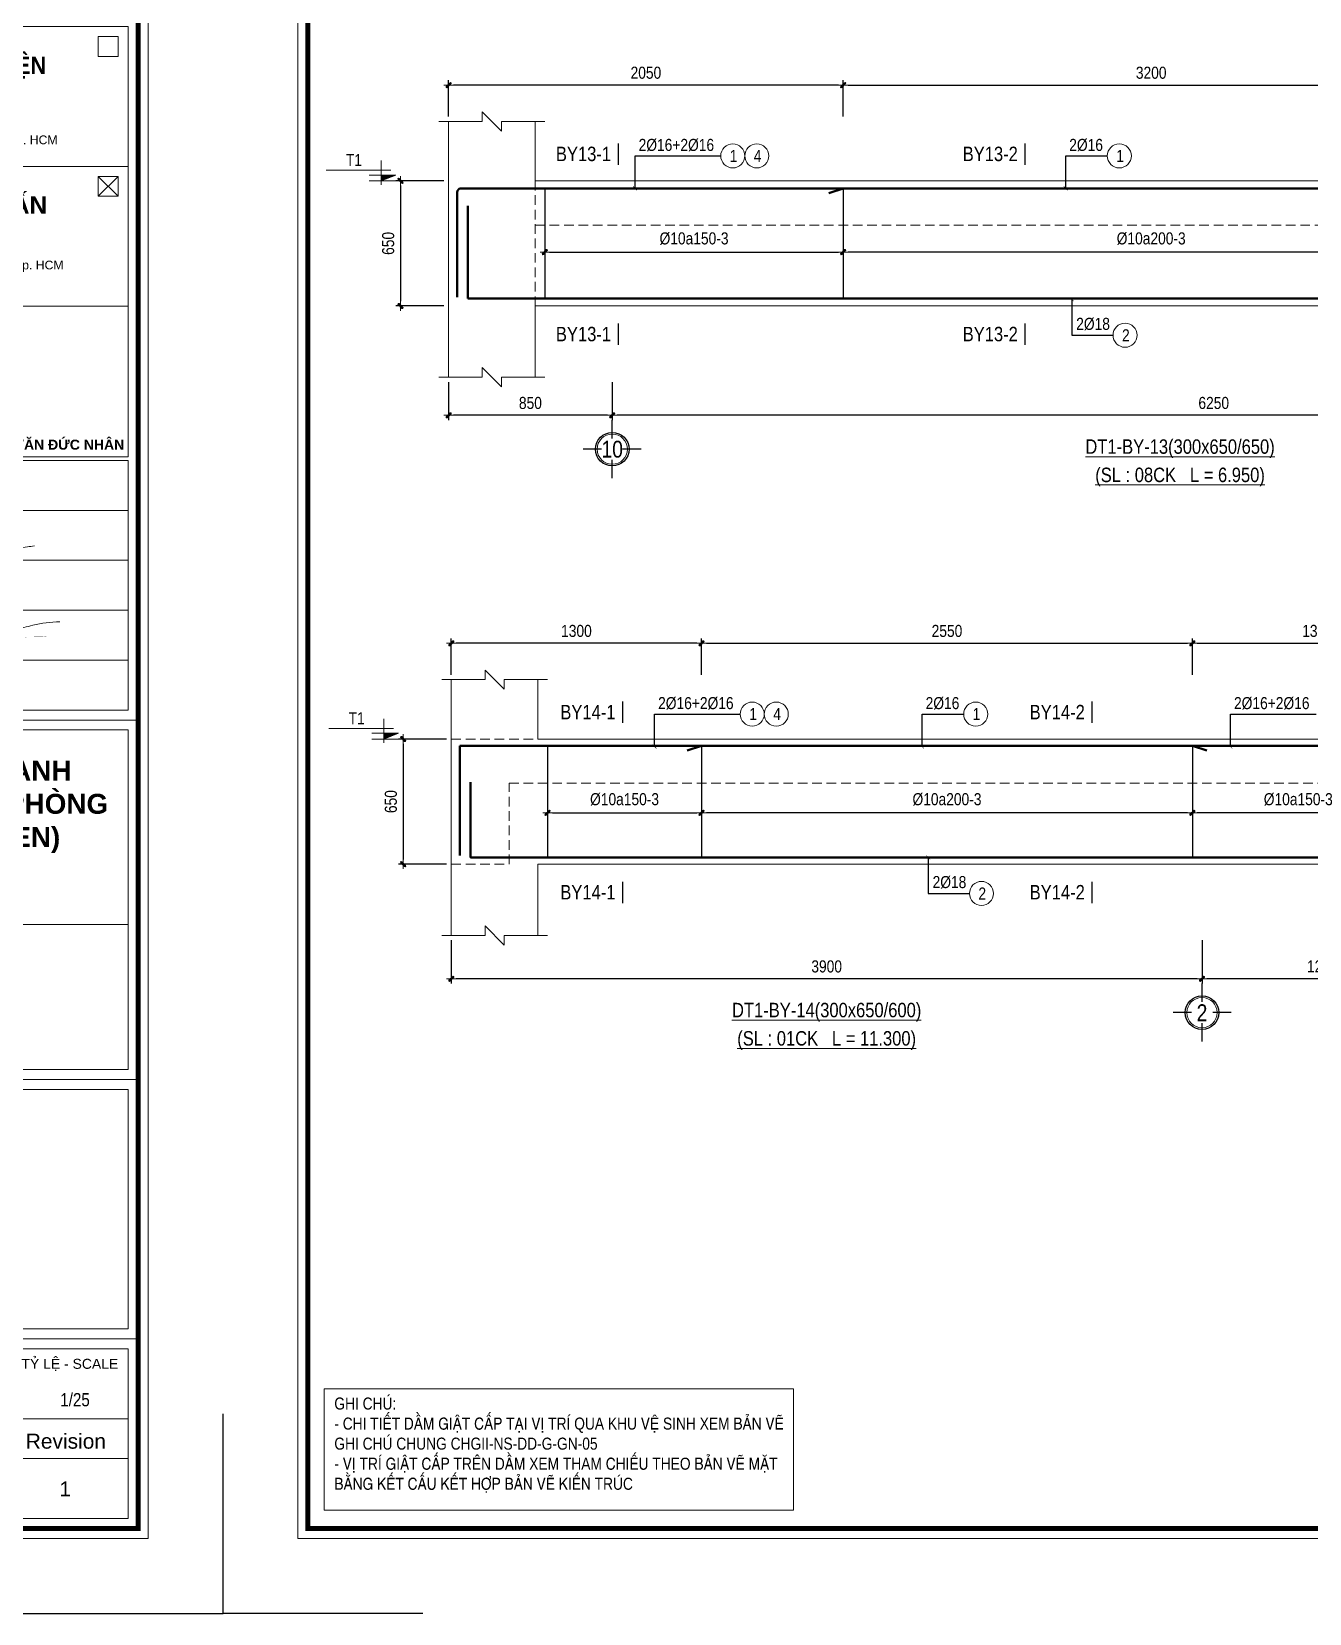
# Model space of a CAD drawing. Header units: millimetres. Extents: x 397144 to 8960116, y 345581 to 674207.
# Drawn here: x 4974462 to 4981100, y 625299 to 633515 of the extents above; entities that cross this region are included whole.
import ezdxf
from ezdxf.enums import TextEntityAlignment as Align
from ezdxf.xclip import XClip

# ---------------------------------------------------------------- set-up
doc = ezdxf.new("R2010")
doc.units = ezdxf.units.MM
doc.header["$XCLIPFRAME"] = 0
doc.header["$PDSIZE"] = -10
doc.linetypes.add('CENTER', pattern=[2, 1.25, -0.25, 0.25, -0.25])
doc.linetypes.add('HIDDEN', pattern=[0.375, 0.25, -0.125])
doc.layers.get('0').update_dxf_attribs({"linetype": 'CONTINUOUS'})
doc.layers.get('Defpoints').update_dxf_attribs({"color": 12, "linetype": 'CONTINUOUS'})
for name, color, linetype, lineweight in [('2', 2, 'CONTINUOUS', 20), ('CDAI', 8, 'CONTINUOUS', 30), ('CHG_XX_Khung ten$0$TEXT', 7, 'CONTINUOUS', 15), ('CHUNHO', 7, 'CENTER', 13), ('CTHEP', 2, 'CONTINUOUS', 50), ('DBAO', 3, 'CONTINUOUS', 20), ('DGIONG', 4, 'CONTINUOUS', 13), ('KTH', 150, 'CONTINUOUS', 5), ('Net khuat', 8, 'HIDDEN', 13), ('STICK', 1, 'CONTINUOUS', 9), ('TEXT', 7, 'CONTINUOUS', 15)]:
    doc.layers.add(name, color=color, linetype=linetype, lineweight=lineweight)
doc.layers.add('8', color=8, linetype='CONTINUOUS')
doc.layers.add('HATCH', color=7, linetype='CONTINUOUS', lineweight=5, true_color=0x2491ff)
doc.styles.add('CHG_XX_Khung ten$0$A1 BORDER$0$ARIAL', font='arial.ttf')
doc.styles.add('CHG_XX_Khung ten$0$A1 BORDER$0$Arial - Bold', font='arialbd.ttf', dxfattribs={"height": 2.5})
doc.styles.add('CHG_XX_Khung ten$0$arial', font='arial.ttf')
doc.styles.add('CHG_XX_Khung ten$0$Arial - Bold', font='arialbd.ttf')
doc.styles.add('HELVECONDENSE', font='VHELVCN_0.TTF')
doc.styles.add('Star-HelCon', font='VHELVCN_0.TTF')
doc.styles.add('TTP-HelCon', font='VHELVCN_0.TTF')
doc.styles.add('VNI-HELVE-CONDENSE', font='VHELVCN_0.TTF')
doc.dimstyles.new('kc-25', dxfattribs={"dimtxt": 62.5, "dimasz": 20, "dimexe": 20, "dimexo": 50, "dimgap": 25, "dimtad": 3, "dimdec": 0, "dimzin": 0, "dimdsep": 46, "dimtxsty": 'VNI-HELVE-CONDENSE', "dimblk": 'DIM', "dimcen": 2.5, "dimclrd": 256, "dimclre": 154, "dimclrt": 7, "dimaunit": 1, "dimadec": 0, "dimazin": 0, "dimtfac": 1, "dimtdec": 0, "dimtix": 1, "dimtmove": 0, "dimatfit": 3, "dimldrblk": 'DOT', "dimfxl": 1, "dimtolj": 1, "dimtzin": 0, "dimarcsym": 0})
doc.dimstyles.new('TTP-25', dxfattribs={"dimscale": 25, "dimtxt": 2.5, "dimasz": 1, "dimexe": 1, "dimexo": 1, "dimgap": 0.09, "dimtad": 0, "dimdec": 4, "dimrnd": 5, "dimzin": 9, "dimdsep": 46, "dimtxsty": 'TTP-HelCon', "dimblk": 'Stick1', "dimcen": 0.09, "dimdle": 1.5, "dimclrd": 256, "dimclre": 256, "dimclrt": 7, "dimadec": 0, "dimazin": 0, "dimtfac": 1, "dimtdec": 4, "dimtmove": 0, "dimatfit": 3, "dimldrblk": '_ArchTick1', "dimfxl": 1, "dimtvp": 1, "dimtolj": 1, "dimtzin": 0, "dimarcsym": 0})

# ---------------------------------------------------------------- blocks, each defined once
blk = doc.blocks.new('Stick1')
at = {"layer": 'STICK'}
h = blk.add_hatch(color=256, dxfattribs=at)
edge = h.paths.add_edge_path()
edge.add_line((0.3, 0.5), (-0.5, -0.3))
edge.add_arc((-0.4, -0.4), 0.141, 135, 315)
edge.add_line((-0.3, -0.5), (0.5, 0.3))
edge.add_arc((0.4, 0.4), 0.141, 315, 495)
blk.add_line((1, 0), (-1, 0), dxfattribs=at)
blk.add_lwpolyline([(0.3, 0.5), (-0.5, -0.3, 1), (-0.3, -0.5), (0.5, 0.3, 1), (0.3, 0.5, 1)], format="xyb", dxfattribs=at)
blk = doc.blocks.new('*D527')
at = {"layer": 'Defpoints', "color": 0, "transparency": 16777216}
for p in [(4976627.8, 633237.8), (4976627.8, 633048.8), (4978677.8, 633048.8)]:
    blk.add_point(p, dxfattribs=at)
at = {"layer": 'KTH', "lineweight": -2, "transparency": 16777216}
for p, q in [((4976627.8, 633073.8), (4976627.8, 633262.8)), ((4978652.8, 633237.8), (4976652.8, 633237.8)), ((4978677.8, 633073.8), (4978677.8, 633262.8))]:
    blk.add_line(p, q, dxfattribs=at)
at = {"layer": 'KTH', "lineweight": -2, "transparency": 16777216, "xscale": 25, "yscale": 25, "zscale": 25, "rotation": 180}
blk.add_blockref('Stick1', (4976627.8, 633237.8), dxfattribs=at)
at = {"layer": 'KTH', "lineweight": -2, "transparency": 16777216, "xscale": 25, "yscale": 25, "zscale": 25}
blk.add_blockref('Stick1', (4978677.8, 633237.8), dxfattribs=at)
at = {"layer": 'KTH', "color": 7, "transparency": 16777216, "insert": (4977652.8, 633301.6), "char_height": 62.5, "attachment_point": 5, "style": 'TTP-HelCon'}
blk.add_mtext('\\A1;2050', dxfattribs=at)
blk = doc.blocks.new('_ArchTick1')
at = {"color": 0, "const_width": 3.81}
blk.add_lwpolyline([(-12.7, -12.7), (12.7, 12.7)], dxfattribs=at)
blk = doc.blocks.new('DIM')
h = blk.add_hatch(color=1)
h.paths.add_polyline_path([(0.49, 0.29, 1), (0.29, 0.49), (-0.19, 0), (0.19, 0)])
h.paths.add_polyline_path([(0.19, 0), (-0.19, 0), (-0.49, -0.29, 1), (-0.29, -0.49)])
at = {"color": 9}
for p, q in [((-0.19, 0), (-1.5, 0)), ((0.19, 0), (1.5, 0))]:
    blk.add_line(p, q, dxfattribs=at)
at = {"color": 1}
for p, q in [((-0.49, -0.29), (0.29, 0.49)), ((-0.29, -0.49), (0.49, 0.29)), ((-0.19, 0), (0.19, 0))]:
    blk.add_line(p, q, dxfattribs=at)
blk.add_arc((-0.39, -0.39), 0.138, 135, 315, dxfattribs=at)
blk = doc.blocks.new('*D528')
at = {"layer": 'Defpoints', "color": 0, "transparency": 16777216}
for p in [(4976627.8, 632740.4), (4976377.8, 632090.4), (4976627.8, 632090.4)]:
    blk.add_point(p, dxfattribs=at)
at = {"layer": 'KTH', "lineweight": -2, "transparency": 16777216}
for p, q in [((4976602.8, 632740.4), (4976352.8, 632740.4)), ((4976377.8, 632715.4), (4976377.8, 632115.4)), ((4976602.8, 632090.4), (4976352.8, 632090.4))]:
    blk.add_line(p, q, dxfattribs=at)
at = {"layer": 'KTH', "lineweight": -2, "transparency": 16777216, "xscale": 25, "yscale": 25, "zscale": 25}
for p, rotation in [((4976377.8, 632740.4), 90), ((4976377.8, 632090.4), 270)]:
    blk.add_blockref('Stick1', p, dxfattribs=dict(at, rotation=rotation))
at = {"layer": 'KTH', "color": 7, "transparency": 16777216, "insert": (4976314, 632415.4), "char_height": 62.5, "attachment_point": 5, "rotation": 90, "style": 'TTP-HelCon'}
blk.add_mtext('\\A1;650', dxfattribs=at)
blk = doc.blocks.new('CODE')
at = {"layer": 'DBAO'}
for p, q in [((-62.5, -20), (-62.5, 105)), ((-62.5, 0), (-137.5, 30)), ((-137.5, 30), (0, 30)), ((-137.5, 0), (0, 0)), ((-112.5, 55), (223.6, 55))]:
    blk.add_line(p, q, dxfattribs=at)
at = {"layer": 'HATCH', "color": 1}
blk.add_solid([(-62.5, 0), (-137.5, 30), (-62.5, 30)], dxfattribs=at)
blk = doc.blocks.new('*D529')
at = {"layer": 'Defpoints', "color": 0, "transparency": 16777216}
for p in [(4977477.8, 631720.4), (4983727.8, 631720.4), (4977477.8, 631522.4)]:
    blk.add_point(p, dxfattribs=at)
at = {"layer": 'KTH', "lineweight": -2, "transparency": 16777216}
for p, q in [((4977477.8, 631695.4), (4977477.8, 631497.4)), ((4983727.8, 631695.4), (4983727.8, 631497.4)), ((4983702.8, 631522.4), (4977502.8, 631522.4))]:
    blk.add_line(p, q, dxfattribs=at)
at = {"layer": 'KTH', "lineweight": -2, "transparency": 16777216, "xscale": 25, "yscale": 25, "zscale": 25, "rotation": 180}
blk.add_blockref('Stick1', (4977477.8, 631522.4), dxfattribs=at)
at = {"layer": 'KTH', "lineweight": -2, "transparency": 16777216, "xscale": 25, "yscale": 25, "zscale": 25}
blk.add_blockref('Stick1', (4983727.8, 631522.4), dxfattribs=at)
at = {"layer": 'KTH', "color": 7, "transparency": 16777216, "insert": (4980602.8, 631586.2), "char_height": 62.5, "attachment_point": 5, "style": 'TTP-HelCon'}
blk.add_mtext('\\A1;6250', dxfattribs=at)
blk = doc.blocks.new('*D530')
at = {"layer": 'Defpoints', "color": 0, "transparency": 16777216}
for p in [(4981877.8, 633237.8), (4978677.8, 633048.8), (4981877.8, 633048.8)]:
    blk.add_point(p, dxfattribs=at)
at = {"layer": 'KTH', "lineweight": -2, "transparency": 16777216}
for p, q in [((4978677.8, 633073.8), (4978677.8, 633262.8)), ((4978702.8, 633237.8), (4981852.8, 633237.8)), ((4981877.8, 633073.8), (4981877.8, 633262.8))]:
    blk.add_line(p, q, dxfattribs=at)
at = {"layer": 'KTH', "lineweight": -2, "transparency": 16777216, "xscale": 25, "yscale": 25, "zscale": 25, "rotation": 180}
blk.add_blockref('Stick1', (4978677.8, 633237.8), dxfattribs=at)
at = {"layer": 'KTH', "lineweight": -2, "transparency": 16777216, "xscale": 25, "yscale": 25, "zscale": 25}
blk.add_blockref('Stick1', (4981877.8, 633237.8), dxfattribs=at)
at = {"layer": 'KTH', "color": 7, "transparency": 16777216, "insert": (4980277.8, 633301.6), "char_height": 62.5, "attachment_point": 5, "style": 'TTP-HelCon'}
blk.add_mtext('\\A1;3200', dxfattribs=at)
blk = doc.blocks.new('*D532')
at = {"layer": 'Defpoints', "color": 0, "transparency": 16777216}
for p in [(4977127.8, 632510.4), (4978677.8, 632510.4), (4978677.8, 632370.4)]:
    blk.add_point(p, dxfattribs=at)
at = {"layer": 'KTH', "lineweight": -2, "transparency": 16777216}
for p, q in [((4977127.8, 632485.4), (4977127.8, 632345.4)), ((4978677.8, 632485.4), (4978677.8, 632345.4)), ((4977152.8, 632370.4), (4978652.8, 632370.4))]:
    blk.add_line(p, q, dxfattribs=at)
at = {"layer": 'KTH', "lineweight": -2, "transparency": 16777216, "xscale": 25, "yscale": 25, "zscale": 25, "rotation": 180}
blk.add_blockref('Stick1', (4977127.8, 632370.4), dxfattribs=at)
at = {"layer": 'KTH', "lineweight": -2, "transparency": 16777216, "xscale": 25, "yscale": 25, "zscale": 25}
blk.add_blockref('Stick1', (4978677.8, 632370.4), dxfattribs=at)
at = {"layer": 'KTH', "color": 7, "transparency": 16777216, "insert": (4977902.8, 632440.3), "char_height": 62.5, "attachment_point": 5, "style": 'TTP-HelCon'}
blk.add_mtext('\\A1;Þ10a150-3', dxfattribs=at)
blk = doc.blocks.new('*D533')
at = {"layer": 'Defpoints', "color": 0, "transparency": 16777216}
for p in [(4978677.8, 632510.4), (4981877.8, 632510.4), (4978677.8, 632370.4)]:
    blk.add_point(p, dxfattribs=at)
at = {"layer": 'KTH', "lineweight": -2, "transparency": 16777216}
for p, q in [((4978677.8, 632485.4), (4978677.8, 632345.4)), ((4981877.8, 632485.4), (4981877.8, 632345.4)), ((4981852.8, 632370.4), (4978702.8, 632370.4))]:
    blk.add_line(p, q, dxfattribs=at)
at = {"layer": 'KTH', "lineweight": -2, "transparency": 16777216, "xscale": 25, "yscale": 25, "zscale": 25, "rotation": 180}
blk.add_blockref('Stick1', (4978677.8, 632370.4), dxfattribs=at)
at = {"layer": 'KTH', "lineweight": -2, "transparency": 16777216, "xscale": 25, "yscale": 25, "zscale": 25}
blk.add_blockref('Stick1', (4981877.8, 632370.4), dxfattribs=at)
at = {"layer": 'KTH', "color": 7, "transparency": 16777216, "insert": (4980277.8, 632440.3), "char_height": 62.5, "attachment_point": 5, "style": 'TTP-HelCon'}
blk.add_mtext('\\A1;Þ10a200-3', dxfattribs=at)
blk = doc.blocks.new('*D545')
at = {"layer": 'Defpoints', "color": 0, "transparency": 16777216}
for p in [(4976627.8, 631720.4), (4977477.8, 631720.4), (4976627.8, 631522.4)]:
    blk.add_point(p, dxfattribs=at)
at = {"layer": 'KTH', "lineweight": -2, "transparency": 16777216}
for p, q in [((4976627.8, 631695.4), (4976627.8, 631497.4)), ((4977477.8, 631695.4), (4977477.8, 631497.4)), ((4977452.8, 631522.4), (4976652.8, 631522.4))]:
    blk.add_line(p, q, dxfattribs=at)
at = {"layer": 'KTH', "lineweight": -2, "transparency": 16777216, "xscale": 25, "yscale": 25, "zscale": 25, "rotation": 180}
blk.add_blockref('Stick1', (4976627.8, 631522.4), dxfattribs=at)
at = {"layer": 'KTH', "lineweight": -2, "transparency": 16777216, "xscale": 25, "yscale": 25, "zscale": 25}
blk.add_blockref('Stick1', (4977477.8, 631522.4), dxfattribs=at)
at = {"layer": 'KTH', "color": 7, "transparency": 16777216, "insert": (4977052.8, 631586.2), "char_height": 62.5, "attachment_point": 5, "style": 'TTP-HelCon'}
blk.add_mtext('\\A1;850', dxfattribs=at)
blk = doc.blocks.new('dau truc')
blk.add_circle((0, 0), 180)
at = {"layer": '8'}
for p, q in [((0, 127), (0, 345)), ((-127, 0), (-345, 0)), ((345, 0), (127, 0)), ((0, -345), (0, -127))]:
    blk.add_line(p, q, dxfattribs=at)
blk.add_circle((0, 0), 200, dxfattribs=at)
at = {"layer": 'TEXT', "style": 'HELVECONDENSE'}
blk.add_attdef('A', text='', height=233, dxfattribs=at).set_placement((0, 0), align=Align.MIDDLE)
blk = doc.blocks.new('*D546')
at = {"layer": 'Defpoints', "color": 0, "transparency": 16777216}
for p in [(4976641.9, 629840.8), (4976391.9, 629190.8), (4976641.9, 629190.8)]:
    blk.add_point(p, dxfattribs=at)
at = {"layer": 'KTH', "lineweight": -2, "transparency": 16777216}
for p, q in [((4976616.9, 629840.8), (4976366.9, 629840.8)), ((4976391.9, 629815.8), (4976391.9, 629215.8)), ((4976616.9, 629190.8), (4976366.9, 629190.8))]:
    blk.add_line(p, q, dxfattribs=at)
at = {"layer": 'KTH', "lineweight": -2, "transparency": 16777216, "xscale": 25, "yscale": 25, "zscale": 25}
for p, rotation in [((4976391.9, 629840.8), 90), ((4976391.9, 629190.8), 270)]:
    blk.add_blockref('Stick1', p, dxfattribs=dict(at, rotation=rotation))
at = {"layer": 'KTH', "color": 7, "transparency": 16777216, "insert": (4976328, 629515.8), "char_height": 62.5, "attachment_point": 5, "rotation": 90, "style": 'TTP-HelCon'}
blk.add_mtext('\\A1;650', dxfattribs=at)
blk = doc.blocks.new('*D547')
at = {"layer": 'Defpoints', "color": 0, "transparency": 16777216}
for p in [(4977141.9, 629611.8), (4977941.9, 629611.8), (4977941.9, 629457.3)]:
    blk.add_point(p, dxfattribs=at)
at = {"layer": 'KTH', "lineweight": -2, "transparency": 16777216}
for p, q in [((4977141.9, 629586.8), (4977141.9, 629432.3)), ((4977941.9, 629586.8), (4977941.9, 629432.3)), ((4977166.9, 629457.3), (4977916.9, 629457.3))]:
    blk.add_line(p, q, dxfattribs=at)
at = {"layer": 'KTH', "lineweight": -2, "transparency": 16777216, "xscale": 25, "yscale": 25, "zscale": 25, "rotation": 180}
blk.add_blockref('Stick1', (4977141.9, 629457.3), dxfattribs=at)
at = {"layer": 'KTH', "lineweight": -2, "transparency": 16777216, "xscale": 25, "yscale": 25, "zscale": 25}
blk.add_blockref('Stick1', (4977941.9, 629457.3), dxfattribs=at)
at = {"layer": 'KTH', "color": 7, "transparency": 16777216, "insert": (4977541.9, 629527.2), "char_height": 62.5, "attachment_point": 5, "style": 'TTP-HelCon'}
blk.add_mtext('\\A1;Þ10a150-3', dxfattribs=at)
blk = doc.blocks.new('*D548')
at = {"layer": 'Defpoints', "color": 0, "transparency": 16777216}
for p in [(4976641.9, 630338.2), (4976641.9, 630149.2), (4977941.9, 630149.2)]:
    blk.add_point(p, dxfattribs=at)
at = {"layer": 'KTH', "lineweight": -2, "transparency": 16777216}
for p, q in [((4976641.9, 630174.2), (4976641.9, 630363.2)), ((4977941.9, 630174.2), (4977941.9, 630363.2)), ((4977916.9, 630338.2), (4976666.9, 630338.2))]:
    blk.add_line(p, q, dxfattribs=at)
at = {"layer": 'KTH', "lineweight": -2, "transparency": 16777216, "xscale": 25, "yscale": 25, "zscale": 25, "rotation": 180}
blk.add_blockref('Stick1', (4976641.9, 630338.2), dxfattribs=at)
at = {"layer": 'KTH', "lineweight": -2, "transparency": 16777216, "xscale": 25, "yscale": 25, "zscale": 25}
blk.add_blockref('Stick1', (4977941.9, 630338.2), dxfattribs=at)
at = {"layer": 'KTH', "color": 7, "transparency": 16777216, "insert": (4977291.9, 630402), "char_height": 62.5, "attachment_point": 5, "style": 'TTP-HelCon'}
blk.add_mtext('\\A1;1300', dxfattribs=at)
blk = doc.blocks.new('*D549')
at = {"layer": 'Defpoints', "color": 0, "transparency": 16777216}
for p in [(4980491.9, 630338.2), (4977941.9, 630149.2), (4980491.9, 630174.2)]:
    blk.add_point(p, dxfattribs=at)
at = {"layer": 'KTH', "lineweight": -2, "transparency": 16777216}
for p, q in [((4977941.9, 630174.2), (4977941.9, 630363.2)), ((4980491.9, 630199.2), (4980491.9, 630363.2)), ((4977966.9, 630338.2), (4980466.9, 630338.2))]:
    blk.add_line(p, q, dxfattribs=at)
at = {"layer": 'KTH', "lineweight": -2, "transparency": 16777216, "xscale": 25, "yscale": 25, "zscale": 25, "rotation": 180}
blk.add_blockref('Stick1', (4977941.9, 630338.2), dxfattribs=at)
at = {"layer": 'KTH', "lineweight": -2, "transparency": 16777216, "xscale": 25, "yscale": 25, "zscale": 25}
blk.add_blockref('Stick1', (4980491.9, 630338.2), dxfattribs=at)
at = {"layer": 'KTH', "color": 7, "transparency": 16777216, "insert": (4979216.9, 630402), "char_height": 62.5, "attachment_point": 5, "style": 'TTP-HelCon'}
blk.add_mtext('\\A1;2550', dxfattribs=at)
blk = doc.blocks.new('*D551')
at = {"layer": 'Defpoints', "color": 0, "transparency": 16777216}
for p in [(4980541.9, 628820.8), (4981791.9, 628820.8), (4980541.9, 628595.5)]:
    blk.add_point(p, dxfattribs=at)
at = {"layer": 'KTH', "lineweight": -2, "transparency": 16777216}
for p, q in [((4980541.9, 628795.8), (4980541.9, 628570.5)), ((4981791.9, 628795.8), (4981791.9, 628570.5)), ((4981766.9, 628595.5), (4980566.9, 628595.5))]:
    blk.add_line(p, q, dxfattribs=at)
at = {"layer": 'KTH', "lineweight": -2, "transparency": 16777216, "xscale": 25, "yscale": 25, "zscale": 25, "rotation": 180}
blk.add_blockref('Stick1', (4980541.9, 628595.5), dxfattribs=at)
at = {"layer": 'KTH', "lineweight": -2, "transparency": 16777216, "xscale": 25, "yscale": 25, "zscale": 25}
blk.add_blockref('Stick1', (4981791.9, 628595.5), dxfattribs=at)
at = {"layer": 'KTH', "color": 7, "transparency": 16777216, "insert": (4981166.9, 628659.3), "char_height": 62.5, "attachment_point": 5, "style": 'TTP-HelCon'}
blk.add_mtext('\\A1;1250', dxfattribs=at)
blk = doc.blocks.new('*D553')
at = {"layer": 'Defpoints', "color": 0, "transparency": 16777216}
for p in [(4977941.9, 629611.8), (4980491.9, 629611.8), (4977941.9, 629457.3)]:
    blk.add_point(p, dxfattribs=at)
at = {"layer": 'KTH', "lineweight": -2, "transparency": 16777216}
for p, q in [((4977941.9, 629586.8), (4977941.9, 629432.3)), ((4980491.9, 629586.8), (4980491.9, 629432.3)), ((4980466.9, 629457.3), (4977966.9, 629457.3))]:
    blk.add_line(p, q, dxfattribs=at)
at = {"layer": 'KTH', "lineweight": -2, "transparency": 16777216, "xscale": 25, "yscale": 25, "zscale": 25, "rotation": 180}
blk.add_blockref('Stick1', (4977941.9, 629457.3), dxfattribs=at)
at = {"layer": 'KTH', "lineweight": -2, "transparency": 16777216, "xscale": 25, "yscale": 25, "zscale": 25}
blk.add_blockref('Stick1', (4980491.9, 629457.3), dxfattribs=at)
at = {"layer": 'KTH', "color": 7, "transparency": 16777216, "insert": (4979216.9, 629527.2), "char_height": 62.5, "attachment_point": 5, "style": 'TTP-HelCon'}
blk.add_mtext('\\A1;Þ10a200-3', dxfattribs=at)
blk = doc.blocks.new('*D555')
at = {"layer": 'Defpoints', "color": 0, "transparency": 16777216}
for p in [(4976641.9, 628820.8), (4980541.9, 628820.8), (4976641.9, 628595.5)]:
    blk.add_point(p, dxfattribs=at)
at = {"layer": 'KTH', "lineweight": -2, "transparency": 16777216}
for p, q in [((4976641.9, 628795.8), (4976641.9, 628570.5)), ((4980541.9, 628795.8), (4980541.9, 628570.5)), ((4980516.9, 628595.5), (4976666.9, 628595.5))]:
    blk.add_line(p, q, dxfattribs=at)
at = {"layer": 'KTH', "lineweight": -2, "transparency": 16777216, "xscale": 25, "yscale": 25, "zscale": 25, "rotation": 180}
blk.add_blockref('Stick1', (4976641.9, 628595.5), dxfattribs=at)
at = {"layer": 'KTH', "lineweight": -2, "transparency": 16777216, "xscale": 25, "yscale": 25, "zscale": 25}
blk.add_blockref('Stick1', (4980541.9, 628595.5), dxfattribs=at)
at = {"layer": 'KTH', "color": 7, "transparency": 16777216, "insert": (4978591.9, 628659.3), "char_height": 62.5, "attachment_point": 5, "style": 'TTP-HelCon'}
blk.add_mtext('\\A1;3900', dxfattribs=at)
blk = doc.blocks.new('CHG_XX_Khung ten')
for p, q in [((816, 283.93), (820, 287.93)), ((820, 283.93), (816, 287.93)), ((687, 179), (824, 179)), ((687, 107), (824, 107)), ((687, 55), (824, 55))]:
    blk.add_line(p, q)
at = {"linetype": 'Continuous'}
blk.add_line((689, 39), (822, 39), dxfattribs=at)
for points in [[(15, 579), (826, 579), (826, 15), (15, 15)], [(816, 311.93), (820, 311.93), (820, 315.93), (816, 315.93)], [(816, 283.93), (820, 283.93), (820, 287.93), (816, 287.93)]]:
    blk.add_lwpolyline(points, close=True)
at = {"color": 4, "linetype": 'Continuous', "const_width": 1}
blk.add_lwpolyline([(17, 577), (824, 577), (824, 17), (17, 17)], close=True, dxfattribs=at)
at = {"linetype": 'Continuous'}
for points in [[(689, 317.93), (822, 317.93), (822, 289.93), (689, 289.93)], [(689, 289.93), (822, 289.93), (822, 261.93), (689, 261.93)], [(689, 177), (822, 177), (822, 138), (689, 138)], [(689, 109), (822, 109), (822, 138), (689, 138)], [(689, 105), (822, 105), (822, 57), (689, 57)], [(689, 53), (822, 53), (822, 31), (689, 31)], [(822, 19), (689, 19), (689, 31), (822, 31)]]:
    blk.add_lwpolyline(points, close=True, dxfattribs=at)
at = {"color": 9, "linetype": 'Continuous'}
for points in [[(689, 261.93), (822, 261.93), (822, 231.73), (689, 231.73)], [(822, 221), (689, 221), (689, 231), (822, 231)], [(822, 211), (689, 211), (689, 221), (822, 221)], [(822, 201), (689, 201), (689, 211), (822, 211)], [(822, 191), (689, 191), (689, 201), (822, 201)], [(822, 181), (689, 181), (689, 191), (822, 191)]]:
    blk.add_lwpolyline(points, close=True, dxfattribs=at)
blk.add_lwpolyline([(822, 211), (689, 211), (822, 211)], dxfattribs=at)
at = {"layer": 'CHG_XX_Khung ten$0$TEXT', "color": 1, "const_width": 0.0121}
blk.add_lwpolyline([(806.31, 195.73, -0.026807), (805.12, 195.66, 0.027369), (800.25, 195.52, 0.022423), (795.26, 194.89, 0.038275), (791.04, 194.04, 0.053272), (785.95, 192.37, 0.118692), (783.44, 190.96)], format="xyb", dxfattribs=at)
at = {"layer": 'CHG_XX_Khung ten$0$TEXT', "color": 1}
for centre, radius, start, end in [((793.37, 230.45), 33.81, 280.1185, 286.3373), ((808.51, 174.85), 23.83, 90.5448, 103.6788)]:
    blk.add_arc(centre, radius, start, end, dxfattribs=at)
blk.add_spline([(786.22, 211.12), (786.28, 210.87), (786.71, 210.78), (801.78, 213.69), (803.18, 213.88)], degree=3, dxfattribs=at)
at = {"layer": 'Defpoints', "color": 1, "ltscale": 2}
for points in [[(40.06, 0), (0, 0), (0, 40)], [(800.94, 0), (841, 0), (841, 40)]]:
    blk.add_lwpolyline(points, dxfattribs=at)
for s, height, style, p in [('LÊ VĂN ĐỨC NHÂN', 2.0073, 'CHG_XX_Khung ten$0$Arial - Bold', (821.19, 234.17)), ('TỶ LỆ - SCALE', 2, 'CHG_XX_Khung ten$0$A1 BORDER$0$ARIAL', (820, 50))]:
    blk.add_text(s, height=height, dxfattribs=dict(style=style)).set_placement(p, align=Align.MIDDLE_RIGHT)
for s, style, p in [('Revision', 'CHG_XX_Khung ten$0$A1 BORDER$0$ARIAL', (809.5, 34.5)), ('1', 'CHG_XX_Khung ten$0$arial', (809.36, 24.93))]:
    blk.add_text(s, height=3, dxfattribs=dict(style=style)).set_placement(p, align=Align.MIDDLE_CENTER)
at = {"ltscale": 10}
for s, insert, char_height, width, attachment_point, style in [('{\\W0.9;CÔNG TY TNHH TVTK CƠ ĐIỆN \\PĐỒNG TÂM}', (739.49, 311.93), 3.5, 76.248, 1, 'CHG_XX_Khung ten$0$A1 BORDER$0$Arial - Bold'), ('\\pt8.75;Địa chỉ: 168 Xô Viết Nghệ Tĩnh, P.21, Q. Bình Thạnh, Tp. HCM \\P\\ptz;Tel: (084.28) 3898 0958', (739.49, 290.93), 1.75, 83.001, 7, 'CHG_XX_Khung ten$0$A1 BORDER$0$ARIAL'), ('CÔNG TY CỔ PHẦN TƯ VẤN \\PXÂY DỰNG NGÔI SAO', (739.49, 283.93), 3.5, 76.248, 1, 'CHG_XX_Khung ten$0$A1 BORDER$0$Arial - Bold'), ('Địa chỉ: 34 Hoàng Quốc Việt, Phường 4, Q. Tân Bình,  Tp. HCM\\PTel: +08-39163980 - Fax : +08-39163980 \\PEmail:  ctyngoisao@gmail.com', (739.49, 262.93), 1.75, 83.001, 7, 'CHG_XX_Khung ten$0$A1 BORDER$0$ARIAL')]:
    blk.add_mtext(s, dxfattribs=dict(at, insert=insert, char_height=char_height, width=width, attachment_point=attachment_point, style=style))
at = {"insert": (755.4, 170.88), "char_height": 4, "width": 159.8745, "attachment_point": 2, "style": 'CHG_XX_Khung ten$0$A1 BORDER$0$Arial - Bold'}
blk.add_mtext('DỰ ÁN ĐẦU TƯ XÂY DỰNG KINH DOANH\\PKHU CHUNG CƯ - THƯƠNG MẠI - VĂN PHÒNG\\P(KHU PHỨC HỢP CÔNG HÒA GARDEN)', dxfattribs=at)
blk = doc.blocks.new('MC')
at = {"layer": 'CTHEP', "const_width": 10}
blk.add_lwpolyline([(0, 150), (0, 0)], dxfattribs=at)
at = {"layer": 'TEXT', "style": 'TTP-HelCon'}
blk.add_attdef('A', text='', height=100, dxfattribs=at).set_placement((-50, 26), align=Align.RIGHT)
blk = doc.blocks.new('*D1033')
at = {"layer": 'Defpoints', "color": 0, "transparency": 16777216}
for p in [(4980491.9, 629611.8), (4981591.9, 629611.8), (4980491.9, 629457.3)]:
    blk.add_point(p, dxfattribs=at)
at = {"layer": 'KTH', "lineweight": -2, "transparency": 16777216}
for p, q in [((4980491.9, 629586.8), (4980491.9, 629432.3)), ((4981591.9, 629586.8), (4981591.9, 629432.3)), ((4981566.9, 629457.3), (4980516.9, 629457.3))]:
    blk.add_line(p, q, dxfattribs=at)
at = {"layer": 'KTH', "lineweight": -2, "transparency": 16777216, "xscale": 25, "yscale": 25, "zscale": 25, "rotation": 180}
blk.add_blockref('Stick1', (4980491.9, 629457.3), dxfattribs=at)
at = {"layer": 'KTH', "lineweight": -2, "transparency": 16777216, "xscale": 25, "yscale": 25, "zscale": 25}
blk.add_blockref('Stick1', (4981591.9, 629457.3), dxfattribs=at)
at = {"layer": 'KTH', "color": 7, "transparency": 16777216, "insert": (4981041.9, 629527.2), "char_height": 62.5, "attachment_point": 5, "style": 'TTP-HelCon'}
blk.add_mtext('\\A1;Þ10a150-3', dxfattribs=at)
blk = doc.blocks.new('*D1034')
at = {"layer": 'Defpoints', "color": 0, "transparency": 16777216}
for p in [(4981791.9, 630338.2), (4980491.9, 630149.2), (4981791.9, 630149.2)]:
    blk.add_point(p, dxfattribs=at)
at = {"layer": 'KTH', "lineweight": -2, "transparency": 16777216}
for p, q in [((4980491.9, 630174.2), (4980491.9, 630363.2)), ((4981791.9, 630174.2), (4981791.9, 630363.2)), ((4980516.9, 630338.2), (4981766.9, 630338.2))]:
    blk.add_line(p, q, dxfattribs=at)
at = {"layer": 'KTH', "lineweight": -2, "transparency": 16777216, "xscale": 25, "yscale": 25, "zscale": 25, "rotation": 180}
blk.add_blockref('Stick1', (4980491.9, 630338.2), dxfattribs=at)
at = {"layer": 'KTH', "lineweight": -2, "transparency": 16777216, "xscale": 25, "yscale": 25, "zscale": 25}
blk.add_blockref('Stick1', (4981791.9, 630338.2), dxfattribs=at)
at = {"layer": 'KTH', "color": 7, "transparency": 16777216, "insert": (4981141.9, 630402), "char_height": 62.5, "attachment_point": 5, "style": 'TTP-HelCon'}
blk.add_mtext('\\A1;1300', dxfattribs=at)
blk = doc.blocks.new('BY-18')
at = {"layer": 'CTHEP'}
blk.add_line((5138019.31863, 546695.82682), (5214372.22878, 546695.77869), dxfattribs=at)
for points in [[(5214555.59356, 546376.57918), (5214555.59356, 547004.7664), (5137865.59357, 547004.84194)], [(5153373.34267, 546382.82784), (5162804.59965, 546382.82083), (5163384.46139, 546382.81892), (5170035.59357, 546382.79064), (5170609.63908, 546382.78875), (5214493.76072, 546382.7666), (5214493.76072, 546905.64212)]]:
    blk.add_lwpolyline(points, dxfattribs=at)
at = {"layer": 'DBAO'}
blk.add_lwpolyline([(5214185.59439, 547367.8332), (5214185.594, 547043.7211), (5170183.49982, 547043.76555)], dxfattribs=at)
at = {"layer": 'Net khuat', "ltscale": 200}
blk.add_lwpolyline([(5137835.59357, 546343.84194), (5137835.59357, 546343.84194), (5138435.59357, 546343.84194), (5138435.59357, 546813.84194), (5214585.59357, 546813.84194)], dxfattribs=at)
blk = doc.blocks.new('GHICHU11')
at = {"layer": 'KTH'}
blk.add_lwpolyline([(0, 628.9), (2438.7, 628.9), (2438.7, 0), (0, 0)], close=True, dxfattribs=at)
at = {"layer": 'TEXT', "ltscale": 0.8, "insert": (53, 584.6), "char_height": 62.5, "width": 2404.343, "attachment_point": 1, "style": 'TTP-HelCon'}
blk.add_mtext('GHI CHUÙ:\\P- CHI TIEÁT DAÀM GIAÄT CAÁP TAÏI VÒ TRÍ QUA KHU VEÄ SINH XEM BAÛN VEÕ GHI CHUÙ CHUNG CHGII-NS-DD-G-GN-05\\P- VÒ TRÍ GIAÄT CAÁP TREÂN DAÀM XEM THAM CHIEÁU THEO BAÛN VEÕ MAËT BAÈNG KEÁT CAÁU KEÁT HÔÏP BAÛN VEÕ KIEÁN TRUÙC  ', dxfattribs=at)

msp = doc.modelspace()

# ---------------------------------------------------------------- linework, layer by layer
at = {"layer": 'CDAI', "ltscale": 52.5}
for p, q in [((4977127.81208, 632705.37649), (4977127.81208, 632125.37649)), ((4978677.81208, 632705.37649), (4978677.81208, 632125.37649)), ((4977141.86784, 629805.8192), (4977141.86784, 629225.8192)), ((4977941.86784, 629805.8192), (4977941.86784, 629225.8192)), ((4980491.86783, 629805.8192), (4980491.86783, 629225.8192))]:
    msp.add_line(p, q, dxfattribs=at)
at = {"layer": 'CTHEP'}
for p, q in [((4978677.81208, 632701.37649), (4978602.81208, 632676.37649)), ((4976727.81208, 632129.37649), (4976727.81208, 632611.19785)), ((4987891.86783, 629805.8192), (4976686.86784, 629805.8192)), ((4976686.86784, 629805.8192), (4976686.86784, 629236.21082)), ((4977866.86784, 629780.8192), (4977941.86784, 629805.8192)), ((4980566.86783, 629780.8192), (4980491.86783, 629805.8192))]:
    msp.add_line(p, q, dxfattribs=at)
msp.add_lwpolyline([(4976672.81208, 632135.43184), (4976672.81208, 632681.37649, -0.414213562), (4976692.81208, 632701.37649), (4983857.81208, 632701.37649, -0.414213562), (4983877.81208, 632681.37649), (4983877.81208, 632122.4533)], format="xyb", dxfattribs=at)
for points in [[(4976727.81208, 632129.37649), (4983827.81208, 632129.37649), (4983827.81208, 632547.83897)], [(4976741.86784, 629616.02549), (4976741.86784, 629225.8192), (4987841.86783, 629225.8192)]]:
    msp.add_lwpolyline(points, dxfattribs=at)
at = {"layer": 'DBAO'}
for points in [[(4976627.81208, 633048.77083), (4976627.81208, 632740.37649), (4976627.81208, 632740.37649), (4976627.81208, 632090.37649), (4976627.81208, 632090.37649), (4976627.81208, 631720.37649)], [(4977077.81208, 633048.77083), (4977077.81208, 632740.37649), (4983477.81208, 632740.37649), (4983477.81208, 633048.77083)], [(4977077.81208, 631720.37649), (4977077.81208, 632090.37649), (4983477.81208, 632090.37649), (4983477.81208, 631720.37649)], [(4976641.86784, 630149.21354), (4976641.86784, 629840.8192), (4976641.86784, 629840.8192), (4976641.86784, 629190.8192), (4976641.86784, 629190.8192), (4976641.86784, 628820.8192)], [(4977091.86784, 630149.21354), (4977091.86784, 629840.8192), (4981641.86784, 629840.8192)], [(4977091.86784, 628820.8192), (4977091.86784, 629190.8192), (4981641.86784, 629190.8192)]]:
    msp.add_lwpolyline(points, dxfattribs=at)
at = {"layer": 'DGIONG'}
for points in [[(4976577.81208, 633048.77083), (4976802.81208, 633048.77083), (4976802.81208, 633098.77083), (4976902.81208, 632998.77083), (4976902.81208, 633048.77083), (4977127.81208, 633048.77083)], [(4976577.81208, 631720.37649), (4976802.81208, 631720.37649), (4976802.81208, 631770.37649), (4976902.81208, 631670.37649), (4976902.81208, 631720.37649), (4977127.81208, 631720.37649)], [(4976591.86784, 630149.21354), (4976816.86784, 630149.21354), (4976816.86784, 630199.21354), (4976916.86784, 630099.21354), (4976916.86784, 630149.21354), (4977141.86784, 630149.21354)], [(4976591.86784, 628820.8192), (4976816.86784, 628820.8192), (4976816.86784, 628870.8192), (4976916.86784, 628770.8192), (4976916.86784, 628820.8192), (4977141.86784, 628820.8192)]]:
    msp.add_lwpolyline(points, dxfattribs=at)
for centre in [(4978104.01575, 632869.8856), (4978229.01575, 632869.8856), (4980112.2196, 632869.8856), (4980142.08069, 631938.33223), (4978205.20617, 629970.32831), (4978330.20617, 629970.32831), (4979366.21357, 629970.32831), (4979396.07467, 629038.77494)]:
    msp.add_circle(centre, 62.5, dxfattribs=at)
at = {"layer": 'Net khuat', "ltscale": 200}
for p, q in [((4977077.81208, 632090.37649), (4977077.81208, 632740.37649)), ((4977077.81208, 632510.37649), (4983477.81208, 632510.37649)), ((4976641.86784, 629840.8192), (4977091.86784, 629840.8192)), ((4976941.86784, 629190.8192), (4976941.86784, 629611.79594)), ((4976941.86784, 629611.79594), (4987491.86783, 629611.79594)), ((4976641.86784, 629490.8192), (4976641.86784, 629190.8192)), ((4976641.86784, 629190.8192), (4976941.86784, 629190.8192))]:
    msp.add_line(p, q, dxfattribs=at)

# ---------------------------------------------------------------- block references
at = {"xscale": 0.75, "yscale": 0.75, "zscale": 0.75}
for p, values in [((4977509.27532, 632823.27083), {'A': 'BY13-1'}), ((4979622.56875, 632823.27083), {'A': 'BY13-2'}), ((4977509.27532, 631887.49126), {'A': 'BY13-1'}), ((4979622.56875, 631887.49126), {'A': 'BY13-2'}), ((4977532.26077, 629923.71354), {'A': 'BY14-1'}), ((4979970.59228, 629923.71354), {'A': 'BY14-2'}), ((4977532.26077, 628987.93397), {'A': 'BY14-1'}), ((4979970.59228, 628987.93397), {'A': 'BY14-2'})]:
    msp.add_blockref('MC', p, dxfattribs=at).add_auto_attribs(values)
at = {"layer": '2', "ltscale": 300}
ref = msp.add_blockref('dau truc', (4977477.81207, 631346.53409), dxfattribs=dict(at, xscale=0.4367131292819977, yscale=0.4367131292819977, zscale=0.4367131292819977))
ref.add_attrib('A', '10', dxfattribs={"layer": 'TEXT', "height": 87.5, "style": 'HELVECONDENSE'}).set_placement((4977477.81207, 631346.53409), align=Align.MIDDLE)
ref = msp.add_blockref('dau truc', (4980541.86782, 628419.63383), dxfattribs=dict(at, xscale=0.4367131292819977, yscale=0.4367131292819977, zscale=0.4367131292819977))
ref.add_attrib('A', '2', dxfattribs={"layer": 'TEXT', "height": 87.5, "style": 'HELVECONDENSE'}).set_placement((4980541.86782, 628419.63383), align=Align.MIDDLE)
at = {"layer": 'CDAI'}
ref = msp.add_blockref('BY-18', (-188172.64387, 85287.44136), dxfattribs=at)
XClip(ref).set_block_clipping_path([(5185943.9258872429, 545393.73162399), (5203146.4169944702, 547704.4349580166)])
ref = msp.add_blockref('BY-18', (-202263.751, 82747.25908), dxfattribs=at)
XClip(ref).set_block_clipping_path([(5200199.5271096909, 545344.4644517149), (5214738.8086302299, 547704.4349580166)])
at = {"layer": 'KTH', "linetype": 'Continuous', "xscale": -1}
for p in [(4976215.31208, 632740.37649), (4976229.36784, 629840.8192)]:
    msp.add_blockref('CODE', p, dxfattribs=at)

# ---------------------------------------------------------------- texts
at = {"layer": 'CHUNHO', "style": 'Star-HelCon'}
msp.add_text('1/25', height=68.75, dxfattribs=at).set_placement((4974687.03074, 626374.66501), align=Align.CENTER)
at = {"layer": 'TEXT', "style": 'TTP-HelCon'}
for s, p in [('2Þ16+2Þ16', (4977615.01373, 632895.73854)), ('2Þ16', (4979852.09571, 632895.73854)), ('2Þ18', (4979888.27282, 631966.22929)), ('2Þ16+2Þ16', (4977716.20415, 629996.18125)), ('2Þ16', (4979106.08968, 629996.18125)), ('2Þ16+2Þ16', (4980708.13935, 629996.18125)), ('2Þ18', (4979142.2668, 629066.672))]:
    msp.add_text(s, height=62.5, dxfattribs=at).set_placement(p)
for p in [(4976257.57874, 632817.37148), (4976271.63451, 629917.81419)]:
    msp.add_text('T1    ', height=62.5, dxfattribs=at).set_placement(p, align=Align.RIGHT)
at = {"layer": 'TEXT', "style": 'Star-HelCon'}
for s, p in [('1', (4978108.18242, 632869.8856)), ('4', (4978233.18242, 632869.8856)), ('1', (4980116.38626, 632869.8856)), ('2', (4980146.24736, 631938.33223)), ('1', (4978209.37284, 629970.32831)), ('4', (4978334.37284, 629970.32831)), ('1', (4979370.38024, 629970.32831)), ('2', (4979400.24133, 629038.77494))]:
    msp.add_text(s, height=62.5, dxfattribs=at).set_placement(p, align=Align.MIDDLE)
at = {"layer": 'TEXT', "style": 'TTP-HelCon'}
for s, p in [('%%UDT1-BY-13(300x650/650)', (4980427.81207, 631322.39862)), ('%%U(SL : 08CK   L = 6.950)', (4980427.81207, 631175.50402)), ('%%UDT1-BY-14(300x650/600)', (4978591.86783, 628395.49837)), ('%%U(SL : 01CK   L = 11.300)', (4978591.86783, 628248.60377))]:
    msp.add_text(s, height=75, dxfattribs=at).set_placement(p, align=Align.CENTER)

# ---------------------------------------------------------------- dimensions: what is measured, and where the dimension line sits
at = {"layer": 'KTH'}
for base, p1, p2, picture, middle in [((4976627.81208, 633237.77083), (4978677.81208, 633048.77083), (4976627.81208, 633048.77083), '*D527', (4977652.81208, 633301.60416)), ((4976627.81208, 631522.39862), (4977477.81207, 631720.37649), (4976627.81208, 631720.37649), '*D545', (4977052.81207, 631586.23195)), ((4977477.81207, 631522.39862), (4983727.81207, 631720.37649), (4977477.81207, 631720.37649), '*D529', (4980602.81207, 631586.23195)), ((4976641.86784, 630338.21354), (4977941.86784, 630149.21354), (4976641.86784, 630149.21354), '*D548', (4977291.86784, 630402.04687)), ((4976641.86784, 628595.49837), (4980541.86782, 628820.8192), (4976641.86784, 628820.8192), '*D555', (4978591.86783, 628659.3317)), ((4980541.86782, 628595.49837), (4981791.86783, 628820.8192), (4980541.86782, 628820.8192), '*D551', (4981166.86783, 628659.3317))]:
    dim = msp.add_linear_dim(base=base, p1=p1, p2=p2, dimstyle='TTP-25', override={"dimtmove": 1}, dxfattribs=at)
    dim.commit()
    dim.dimension.update_dxf_attribs({"geometry": picture, "text_midpoint": middle})
for base, p1, p2, angle, picture, middle in [((4981877.81208, 633237.77083), (4978677.81208, 633048.77083), (4981877.81208, 633048.77083), 180, '*D530', (4980277.81208, 633301.60416)), ((4976377.81208, 632090.37649), (4976627.81208, 632740.37649), (4976627.81208, 632090.37649), 270, '*D528', (4976313.97874, 632415.37649)), ((4980491.86783, 630338.21354), (4977941.86784, 630149.21354), (4980491.86783, 630174.21354), 180, '*D549', (4979216.86784, 630402.04687)), ((4981791.86783, 630338.21354), (4980491.86783, 630149.21354), (4981791.86783, 630149.21354), 180, '*D1034', (4981141.86783, 630402.04687)), ((4976391.86784, 629190.8192), (4976641.86784, 629840.8192), (4976641.86784, 629190.8192), 270, '*D546', (4976328.03451, 629515.8192))]:
    dim = msp.add_linear_dim(base=base, p1=p1, p2=p2, angle=angle, dimstyle='TTP-25', override={"dimtmove": 1}, dxfattribs=at)
    dim.commit()
    dim.dimension.update_dxf_attribs({"geometry": picture, "text_midpoint": middle})
for base, p1, p2, picture, middle in [((4978677.81208, 632370.36331), (4977127.81208, 632510.37649), (4978677.81208, 632510.37649), '*D532', (4977902.81208, 632440.27998)), ((4977941.86784, 629457.28879), (4977141.86784, 629611.79594), (4977941.86784, 629611.79594), '*D547', (4977541.86784, 629527.20545))]:
    dim = msp.add_linear_dim(base=base, p1=p1, p2=p2, text='Þ10a150-3', dimstyle='TTP-25', override={"dimtmove": 1}, dxfattribs=at)
    dim.commit()
    dim.dimension.update_dxf_attribs({"geometry": picture, "text_midpoint": middle})
for base, p1, p2, text, picture, middle in [((4978677.81208, 632370.36331), (4981877.81208, 632510.37649), (4978677.81208, 632510.37649), 'Þ10a200-3', '*D533', (4980277.81208, 632440.27998)), ((4977941.86784, 629457.28879), (4980491.86783, 629611.79594), (4977941.86784, 629611.79594), 'Þ10a200-3', '*D553', (4979216.86784, 629527.20545)), ((4980491.86783, 629457.28879), (4981591.86784, 629611.79594), (4980491.86783, 629611.79594), 'Þ10a150-3', '*D1033', (4981041.86784, 629527.20545))]:
    dim = msp.add_linear_dim(base=base, p1=p1, p2=p2, angle=180, text=text, dimstyle='TTP-25', override={"dimtmove": 1}, dxfattribs=at)
    dim.commit()
    dim.dimension.update_dxf_attribs({"geometry": picture, "text_midpoint": middle})

# ---------------------------------------------------------------- leaders
at = {"layer": 'DGIONG'}
for points in [[(4977596.50196, 632701.37649), (4977596.5017, 632869.8856), (4978041.51575, 632869.8856)], [(4979833.58394, 632701.37649), (4979833.58368, 632869.8856), (4980049.7196, 632869.8856)], [(4979865.26105, 632125.37649), (4979865.26079, 631938.33223), (4980079.58069, 631938.33223)], [(4977697.69238, 629801.8192), (4977697.69212, 629970.32831), (4978142.70617, 629970.32831)], [(4979087.57792, 629801.8192), (4979087.57765, 629970.32831), (4979303.71357, 629970.32831)], [(4980689.62758, 629801.8192), (4980689.62731, 629970.32831), (4981134.64137, 629970.32831)], [(4979119.25503, 629225.8192), (4979119.25477, 629038.77494), (4979333.57467, 629038.77494)]]:
    msp.add_leader(points, dimstyle='kc-25', override={"dimtad": 0, "dimldrblk": 'ArchTick', "dimfxl": 100, "dimarcsym": 1}, dxfattribs=at)

# ---------------------------------------------------------------- next in the draw order: block references
at = {"layer": 'KTH', "ltscale": 0.8, "xscale": 25.92478421702978, "yscale": 25.92478421702978, "zscale": 25.92478421702978}
msp.add_blockref('CHG_XX_Khung ten', (4953653.34321, 625299.06132), dxfattribs=at)

# ---------------------------------------------------------------- next in the draw order: block references
msp.add_blockref('CHG_XX_Khung ten', (4975456.08674, 625299.06132), dxfattribs=at)

# ---------------------------------------------------------------- next in the draw order: block references
at = {"layer": 'DBAO'}
msp.add_blockref('GHICHU11', (4975981.00922, 625835.69264), dxfattribs=at)

doc.saveas('drawing.dxf')
